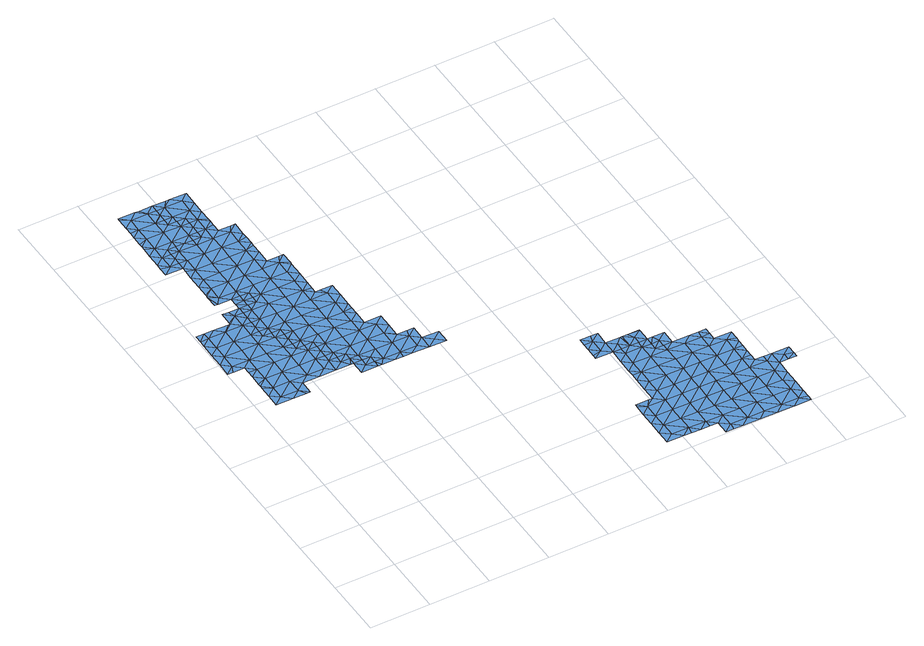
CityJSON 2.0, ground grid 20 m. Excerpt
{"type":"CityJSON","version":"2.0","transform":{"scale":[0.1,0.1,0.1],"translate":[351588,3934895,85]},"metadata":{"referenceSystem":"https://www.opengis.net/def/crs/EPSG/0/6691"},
"CityObjects":{
"waterbody1":{"type":"WaterBody","attributes":{"name":"4","class":"1140","function":"1","WaterBodyRiverFloodingRiskAttribute.description":"2","WaterBodyRiverFloodingRiskAttribute.rankOrg":"1","WaterBodyRiverFloodingRiskAttribute.adminType":"2","WaterBodyRiverFloodingRiskAttribute.scale":"L1"},"geometry":[{"type":"MultiSurface","lod":"1","boundaries":[[[0,1,2]],[[3,4,5]],[[6,4,3]],[[7,4,6]],[[8,4,7]],[[8,9,4]],[[10,11,6]],[[10,6,12]],[[0,13,1]],[[14,13,0]],[[15,13,14]],[[16,17,15]],[[18,13,15]],[[18,12,13]],[[12,18,19]],[[9,20,21]],[[11,7,6]],[[6,3,13]],[[22,5,23]],[[5,22,24]],[[9,21,4]],[[21,20,25]],[[12,6,13]],[[15,17,18]],[[14,0,26]],[[24,27,28]],[[28,27,29]],[[30,29,27]],[[31,32,33]],[[2,32,31]],[[2,3,32]],[[2,1,3]],[[1,13,3]],[[32,3,5]],[[32,5,28]],[[2,31,34]],[[28,33,32]],[[33,28,29]],[[28,5,24]],[[35,36,37]],[[38,39,40]],[[41,42,38]],[[43,42,41]],[[44,42,43]],[[44,45,42]],[[46,47,48]],[[47,49,48]],[[49,50,48]],[[50,49,51]],[[25,52,21]],[[53,21,52]],[[54,21,53]],[[23,21,54]],[[23,4,21]],[[55,56,57]],[[5,4,23]],[[58,18,59]],[[17,59,18]],[[56,26,60]],[[26,61,60]],[[61,26,0]],[[62,63,64]],[[63,62,65]],[[62,60,65]],[[60,66,65]],[[60,67,66]],[[68,62,64]],[[68,69,62]],[[68,37,69]],[[70,37,68]],[[71,37,70]],[[35,37,71]],[[72,73,50]],[[51,72,50]],[[46,48,39]],[[57,39,48]],[[55,57,48]],[[45,46,42]],[[41,74,43]],[[38,42,46]],[[46,39,38]],[[40,39,57]],[[36,40,57]],[[36,57,69]],[[69,57,56]],[[70,68,75]],[[37,36,69]],[[56,62,69]],[[68,64,75]],[[60,61,67]],[[56,60,62]],[[48,50,55]],[[76,18,77]],[[15,14,78]],[[79,0,2]],[[76,19,18]],[[58,77,18]],[[15,80,16]],[[15,78,80]],[[80,78,50]],[[50,78,55]],[[78,56,55]],[[56,78,26]],[[78,14,26]],[[0,81,61]],[[81,0,79]],[[81,79,82]],[[82,79,83]],[[83,79,34]],[[79,2,34]],[[67,61,84]],[[73,80,50]],[[84,61,81]]]}]},
"waterbody2":{"type":"WaterBody","attributes":{"name":"4","class":"1140","function":"1","WaterBodyRiverFloodingRiskAttribute.description":"2","WaterBodyRiverFloodingRiskAttribute.rankOrg":"1","WaterBodyRiverFloodingRiskAttribute.adminType":"2","WaterBodyRiverFloodingRiskAttribute.scale":"L1"},"geometry":[{"type":"MultiSurface","lod":"1","boundaries":[[[85,86,87]],[[88,89,87]],[[86,88,87]],[[25,85,90]],[[91,87,89]],[[91,92,87]],[[90,87,92]],[[85,87,90]]]}]},
"waterbody3":{"type":"WaterBody","attributes":{"name":"4","class":"1140","function":"1","WaterBodyRiverFloodingRiskAttribute.description":"2","WaterBodyRiverFloodingRiskAttribute.rankOrg":"1","WaterBodyRiverFloodingRiskAttribute.adminType":"2","WaterBodyRiverFloodingRiskAttribute.scale":"L1"},"geometry":[{"type":"MultiSurface","lod":"1","boundaries":[[[93,94,95]],[[95,94,96]],[[96,94,97]],[[98,74,94]],[[94,93,98]],[[97,94,74]]]}]},
"waterbody4":{"type":"WaterBody","attributes":{"name":"4","class":"1140","function":"1","WaterBodyRiverFloodingRiskAttribute.description":"2","WaterBodyRiverFloodingRiskAttribute.rankOrg":"1","WaterBodyRiverFloodingRiskAttribute.adminType":"2","WaterBodyRiverFloodingRiskAttribute.scale":"L1"},"geometry":[{"type":"MultiSurface","lod":"1","boundaries":[[[99,100,101]],[[100,102,101]],[[103,102,100]],[[102,104,105]],[[106,103,100]],[[106,100,107]],[[102,105,101]],[[101,105,108]],[[108,105,109]],[[110,101,108]],[[111,101,110]],[[110,108,112]],[[112,108,113]],[[110,112,114]],[[99,101,111]],[[115,99,111]],[[116,99,115]],[[117,115,111]],[[118,99,116]],[[119,115,117]],[[120,117,121]],[[121,117,122]],[[123,120,121]],[[124,125,105]],[[125,126,105]],[[125,127,126]],[[127,128,126]],[[120,123,129]],[[122,117,111]],[[110,130,111]],[[110,114,130]],[[113,108,131]],[[131,108,109]],[[126,132,109]],[[126,133,132]],[[133,126,128]],[[109,105,126]],[[104,124,105]],[[106,107,134]],[[107,100,135]],[[135,136,137]],[[132,138,109]],[[139,109,138]],[[131,109,139]],[[140,111,130]],[[140,122,111]],[[141,120,129]],[[142,120,141]],[[143,120,142]],[[143,117,120]],[[144,117,143]],[[144,119,117]],[[118,145,99]],[[145,136,99]],[[136,100,99]],[[135,100,136]],[[137,136,146]],[[147,136,145]],[[147,146,136]]]}]},
"waterbody5":{"type":"WaterBody","attributes":{"name":"4","class":"1140","function":"1","WaterBodyRiverFloodingRiskAttribute.description":"2","WaterBodyRiverFloodingRiskAttribute.rankOrg":"2","WaterBodyRiverFloodingRiskAttribute.adminType":"2","WaterBodyRiverFloodingRiskAttribute.scale":"L1"},"geometry":[{"type":"MultiSurface","lod":"1","boundaries":[[[148,149,150]],[[58,59,151]],[[152,153,154]],[[155,156,157]],[[158,152,159]],[[160,150,161]],[[162,161,163]],[[164,162,163]],[[156,164,157]],[[165,166,156]],[[167,168,166]],[[169,170,165]],[[169,171,172]],[[173,174,175]],[[176,177,178]],[[179,180,178]],[[181,182,183]],[[184,182,181]],[[182,184,185]],[[185,134,182]],[[185,106,134]],[[185,186,106]],[[186,185,187]],[[187,185,188]],[[189,188,185]],[[188,189,190]],[[190,191,188]],[[192,193,194]],[[152,154,159]],[[192,194,195]],[[89,88,154]],[[88,86,154]],[[196,195,197]],[[198,199,200]],[[201,200,202]],[[201,203,204]],[[205,173,206]],[[207,174,173]],[[208,204,203]],[[209,210,211]],[[212,210,213]],[[214,213,210]],[[214,215,216]],[[217,93,218]],[[43,98,216]],[[74,98,43]],[[95,96,219]],[[10,19,220]],[[10,12,19]],[[221,222,223]],[[9,224,20]],[[197,9,8]],[[225,180,226]],[[225,227,228]],[[226,227,225]],[[191,187,188]],[[187,125,186]],[[182,134,107]],[[182,229,183]],[[184,189,185]],[[230,227,226]],[[230,228,227]],[[180,225,178]],[[225,176,178]],[[231,175,174]],[[231,232,175]],[[233,169,172]],[[169,233,234]],[[169,234,170]],[[156,166,168]],[[156,168,164]],[[168,162,164]],[[168,161,162]],[[168,160,161]],[[168,235,160]],[[167,235,168]],[[209,236,237]],[[238,150,149]],[[238,239,150]],[[240,229,239]],[[240,183,229]],[[103,106,186]],[[103,186,102]],[[104,102,186]],[[187,128,127]],[[241,128,187]],[[187,191,241]],[[125,187,127]],[[242,243,244]],[[243,145,244]],[[242,244,245]],[[245,244,143]],[[143,244,144]],[[119,144,244]],[[244,116,119]],[[142,141,245]],[[246,245,141]],[[246,141,247]],[[246,247,248]],[[249,248,250]],[[251,223,250]],[[223,251,252]],[[91,89,253]],[[153,253,89]],[[153,157,253]],[[152,157,153]],[[152,155,157]],[[169,155,152]],[[155,169,165]],[[165,156,155]],[[171,169,152]],[[158,171,152]],[[254,171,158]],[[254,172,171]],[[254,158,255]],[[255,158,193]],[[158,159,193]],[[159,194,193]],[[154,194,159]],[[154,195,194]],[[86,195,154]],[[224,195,86]],[[195,224,197]],[[9,197,224]],[[20,224,25]],[[85,25,224]],[[85,224,86]],[[8,7,197]],[[197,7,220]],[[7,11,220]],[[220,11,10]],[[98,93,216]],[[217,216,93]],[[216,217,214]],[[217,213,214]],[[218,213,217]],[[218,179,213]],[[179,218,256]],[[218,219,256]],[[95,219,218]],[[95,218,93]],[[180,257,226]],[[180,179,257]],[[258,257,179]],[[258,179,256]],[[179,178,213]],[[178,212,213]],[[178,177,212]],[[259,210,212]],[[259,211,210]],[[211,236,209]],[[196,197,220]],[[208,207,204]],[[173,204,207]],[[205,204,173]],[[204,205,201]],[[205,200,201]],[[205,198,200]],[[205,260,198]],[[205,206,260]],[[260,206,192]],[[196,192,195]],[[151,59,17]],[[151,17,261]],[[16,261,17]],[[73,72,261]],[[199,261,72]],[[199,198,261]],[[199,72,262]],[[72,51,262]],[[51,49,262]],[[47,46,263]],[[263,46,45]],[[44,43,216]],[[215,44,216]],[[215,263,44]],[[262,263,215]],[[49,263,262]],[[264,262,215]],[[264,200,262]],[[202,200,264]],[[264,215,202]],[[202,215,214]],[[214,209,202]],[[209,214,210]],[[237,202,209]],[[201,202,237]],[[203,201,237]],[[45,44,263]],[[263,49,47]],[[200,199,262]],[[151,261,198]],[[157,222,253]],[[157,164,222]],[[164,265,222]],[[164,163,265]],[[265,163,246]],[[163,242,246]],[[161,242,163]],[[249,265,246]],[[222,265,249]],[[223,222,249]],[[253,222,221]],[[92,253,221]],[[153,89,154]],[[91,253,92]],[[221,266,92]],[[221,267,266]],[[221,252,267]],[[266,267,268]],[[221,223,252]],[[223,249,250]],[[249,246,248]],[[245,143,142]],[[246,242,245]],[[244,145,118]],[[118,116,244]],[[116,115,119]],[[186,125,124]],[[186,124,104]],[[107,135,182]],[[182,135,229]],[[229,135,137]],[[148,150,160]],[[148,160,269]],[[235,269,160]],[[270,77,151]],[[232,271,175]],[[193,272,255]],[[77,58,151]],[[220,19,76]],[[260,270,198]],[[239,229,273]],[[273,229,146]],[[137,146,229]],[[147,145,243]],[[146,147,243]],[[273,146,243]],[[273,243,242]],[[206,274,192]],[[206,173,274]],[[274,173,175]],[[271,274,175]],[[272,193,271]],[[274,271,193]],[[192,274,193]],[[192,270,260]],[[270,192,196]],[[270,196,220]],[[270,220,77]],[[76,77,220]],[[16,80,261]],[[261,80,73]],[[198,270,151]],[[161,273,242]],[[150,273,161]],[[150,239,273]]]}]},
"waterbody6":{"type":"WaterBody","attributes":{"name":"4","class":"1140","function":"1","WaterBodyRiverFloodingRiskAttribute.description":"2","WaterBodyRiverFloodingRiskAttribute.rankOrg":"1","WaterBodyRiverFloodingRiskAttribute.adminType":"2","WaterBodyRiverFloodingRiskAttribute.scale":"L1"},"geometry":[{"type":"MultiSurface","lod":"1","boundaries":[[[275,276,277]],[[277,278,275]],[[279,280,278]],[[281,280,279]],[[282,280,281]],[[283,280,282]],[[284,280,283]],[[280,284,275]],[[284,285,275]],[[285,276,275]],[[278,280,275]]]}]},
"waterbody7":{"type":"WaterBody","attributes":{"name":"4","class":"1140","function":"1","WaterBodyRiverFloodingRiskAttribute.description":"2","WaterBodyRiverFloodingRiskAttribute.rankOrg":"2","WaterBodyRiverFloodingRiskAttribute.adminType":"2","WaterBodyRiverFloodingRiskAttribute.scale":"L1"},"geometry":[{"type":"MultiSurface","lod":"1","boundaries":[[[286,287,288]],[[289,290,287]],[[290,288,287]],[[291,287,286]],[[291,292,287]],[[277,293,294]],[[291,286,295]],[[287,292,289]],[[293,296,294]],[[296,297,294]],[[297,296,292]],[[289,292,296]],[[297,278,294]],[[294,278,277]]]}]},
"waterbody8":{"type":"WaterBody","attributes":{"name":"4","class":"1140","function":"1","WaterBodyRiverFloodingRiskAttribute.description":"2","WaterBodyRiverFloodingRiskAttribute.rankOrg":"1","WaterBodyRiverFloodingRiskAttribute.adminType":"2","WaterBodyRiverFloodingRiskAttribute.scale":"L1"},"geometry":[{"type":"MultiSurface","lod":"1","boundaries":[[[298,299,300]],[[298,301,299]],[[302,298,303]],[[303,298,300]],[[303,300,304]],[[305,304,300]],[[306,302,303]],[[306,303,307]],[[303,308,307]],[[299,301,309]],[[309,301,310]],[[311,288,312]],[[290,312,288]],[[290,289,312]],[[313,314,315]],[[314,313,316]],[[314,316,317]],[[318,314,317]],[[318,317,319]],[[320,319,317]],[[316,320,317]],[[308,321,322]],[[323,324,325]],[[326,327,328]],[[328,329,330]],[[327,329,328]],[[314,331,332]],[[333,312,331]],[[331,312,332]],[[332,312,334]],[[334,312,296]],[[334,296,293]],[[293,277,334]],[[335,334,277]],[[330,336,337]],[[337,336,338]],[[338,339,340]],[[341,342,343]],[[342,341,344]],[[345,344,346]],[[345,342,344]],[[342,345,347]],[[345,348,347]],[[348,345,349]],[[349,345,350]],[[350,345,346]],[[350,346,351]],[[352,350,351]],[[353,352,351]],[[354,352,353]],[[355,352,354]],[[355,356,352]],[[356,355,357]],[[357,355,358]],[[358,355,359]],[[360,359,355]],[[361,327,326]],[[337,326,328]],[[362,363,361]],[[364,363,365]],[[364,365,366]],[[367,366,365]],[[334,335,332]],[[315,332,335]],[[332,315,314]],[[308,322,368]],[[308,369,321]],[[308,370,369]],[[304,370,308]],[[304,371,370]],[[372,371,304]],[[373,371,372]],[[374,371,373]],[[375,371,374]],[[375,376,371]],[[375,377,376]],[[378,377,375]],[[378,379,377]],[[379,378,380]],[[380,378,381]],[[381,382,380]],[[382,381,324]],[[324,381,374]],[[374,383,324]],[[325,324,383]],[[325,326,323]],[[326,325,362]],[[362,325,384]],[[362,384,365]],[[384,385,365]],[[384,319,385]],[[319,384,386]],[[384,383,386]],[[386,383,373]],[[386,373,387]],[[318,386,387]],[[387,388,318]],[[389,388,387]],[[389,331,388]],[[389,390,331]],[[305,390,389]],[[391,390,305]],[[390,391,392]],[[393,392,391]],[[309,393,299]],[[299,393,391]],[[299,391,300]],[[296,312,289]],[[333,311,312]],[[394,333,390]],[[390,392,394]],[[305,300,391]],[[390,333,331]],[[388,331,314]],[[305,389,387]],[[305,387,372]],[[388,314,318]],[[319,386,318]],[[385,319,320]],[[385,367,365]],[[363,362,365]],[[362,361,326]],[[337,323,326]],[[340,323,337]],[[340,382,323]],[[340,347,382]],[[340,395,347]],[[383,384,325]],[[324,323,382]],[[347,380,382]],[[348,379,380]],[[396,377,379]],[[377,396,397]],[[396,357,397]],[[357,398,397]],[[397,398,399]],[[399,398,400]],[[398,401,400]],[[402,401,398]],[[401,403,404]],[[405,404,403]],[[404,405,406]],[[404,406,407]],[[408,409,400]],[[399,409,369]],[[409,410,369]],[[376,399,369]],[[408,400,407]],[[405,403,411]],[[404,407,401]],[[402,398,358]],[[401,407,400]],[[399,400,409]],[[376,397,399]],[[349,396,379]],[[349,356,396]],[[381,378,375]],[[376,377,397]],[[375,374,381]],[[383,374,373]],[[387,373,372]],[[304,305,372]],[[371,376,370]],[[303,304,308]],[[370,376,369]],[[410,321,369]],[[368,307,308]],[[412,360,354]],[[413,412,354]],[[414,413,354]],[[359,402,358]],[[357,358,398]],[[356,357,396]],[[356,349,352]],[[355,354,360]],[[414,354,353]],[[352,349,350]],[[349,379,348]],[[348,380,347]],[[395,342,347]],[[343,342,395]],[[339,395,340]],[[340,337,338]],[[328,330,337]]]}]},
"waterbody9":{"type":"WaterBody","attributes":{"name":"4","class":"1140","function":"1","WaterBodyRiverFloodingRiskAttribute.description":"2","WaterBodyRiverFloodingRiskAttribute.rankOrg":"2","WaterBodyRiverFloodingRiskAttribute.adminType":"2","WaterBodyRiverFloodingRiskAttribute.scale":"L1"},"geometry":[{"type":"MultiSurface","lod":"1","boundaries":[[[394,392,415]],[[333,394,415]],[[415,392,416]],[[288,311,417]],[[311,415,417]],[[333,415,311]],[[415,416,417]]]}]}
},
"vertices":[
[86,971,7],[87,1017,7],[30,1018,7],[88,1063,7],[145,1108,7],[88,1109,7],[144,1062,7],[173,1085,7],[173,1108,7],[173,1131,7],[172,1062,7],[173,1084,7],[172,1039,7],[143,1016,7],[143,970,7],[199,969,7],[228,968,7],[228,991,7],[200,1015,7],[173,1039,7],[174,1154,7],[146,1155,7],[112,1132,7],[117,1132,7],[60,1133,7],[174,1178,7],[142,924,7],[31,1133,7],[32,1110,7],[4,1109,7],[4,1134,7],[2,1042,7],[31,1064,7],[3,1087,7],[2,995,7],[167,762,7],[168,807,7],[140,785,7],[281,805,7],[254,829,7],[225,806,7],[329,804,7],[310,828,7],[339,828,7],[339,851,7],[311,851,7],[282,852,7],[283,875,7],[254,876,7],[283,898,7],[255,922,7],[283,921,7],[140,1178,7],[118,1179,7],[117,1137,7],[198,877,7],[141,878,7],[197,830,7],[229,1015,7],[228,992,7],[84,878,7],[85,924,7],[84,832,7],[55,846,7],[55,809,7],[56,856,7],[56,866,7],[56,902,7],[83,786,7],[140,831,7],[111,763,7],[155,762,7],[284,944,7],[256,944,7],[339,804,7],[54,764,7],[201,1039,7],[229,1038,7],[199,923,7],[29,971,7],[228,945,7],[57,948,7],[18,948,7],[1,949,7],[57,924,7],
[203,1177,7],[231,1177,7],[203,1200,7],[232,1199,7],[232,1222,7],[175,1198,7],[204,1223,7],[175,1223,7],
[395,803,7],[366,781,7],[394,781,7],[394,758,7],[338,759,7],[367,804,7],
[152,1524,7],[209,1570,7],[153,1571,7],[181,1594,7],[210,1593,7],[182,1616,7],[153,1617,7],[238,1593,7],[238,1569,7],[97,1618,7],[98,1664,7],[96,1572,7],[95,1525,7],[68,1595,7],[68,1616,7],[67,1561,7],[123,1501,7],[124,1501,7],[94,1479,7],[152,1501,7],[123,1479,7],[94,1433,7],[66,1457,7],[66,1502,7],[65,1441,7],[182,1639,7],[182,1640,7],[154,1663,7],[182,1662,7],[183,1686,7],[65,1410,7],[67,1549,7],[69,1641,7],[126,1687,7],[138,1686,7],[238,1592,7],[238,1546,7],[209,1523,7],[237,1523,7],[69,1688,7],[69,1681,7],[67,1536,7],[122,1409,7],[122,1433,7],[123,1455,7],[123,1456,7],[180,1500,7],[237,1500,7],[208,1500,7],
[349,1452,7],[350,1498,7],[321,1475,7],[257,1014,7],[317,1244,7],[261,1245,7],[260,1199,7],[318,1291,7],[319,1337,7],[261,1292,7],[373,1197,7],[317,1198,7],[320,1429,7],[264,1430,7],[263,1384,7],[206,1385,7],[262,1338,7],[347,1313,7],[348,1359,7],[348,1391,7],[320,1383,7],[375,1290,7],[387,1313,7],[374,1243,7],[402,1266,7],[428,1057,7],[456,1080,7],[428,1104,7],[566,847,7],[544,848,7],[537,824,7],[480,779,7],[536,778,6],[294,1557,7],[266,1569,7],[294,1545,7],[294,1592,7],[267,1615,7],[210,1616,7],[211,1662,7],[268,1661,7],[295,1637,7],[296,1684,7],[240,1685,7],[315,1105,7],[372,1151,7],[316,1152,7],[259,1153,7],[258,1106,7],[202,1107,7],[313,1013,7],[313,967,7],[369,966,7],[426,965,7],[425,919,7],[455,988,7],[427,1011,7],[370,1012,7],[371,1058,7],[456,1034,7],[455,1013,7],[482,918,7],[481,872,7],[510,895,7],[509,848,7],[480,825,7],[424,873,7],[368,874,7],[367,827,7],[424,826,7],[423,780,7],[407,758,7],[201,1061,7],[147,1247,7],[205,1293,7],[148,1293,7],[202,1154,7],[565,801,6],[564,755,6],[593,777,6],[621,800,6],[265,1522,7],[621,754,6],[457,1126,7],[417,1127,7],[403,1272,7],[403,1313,7],[349,1406,7],[510,940,7],[454,941,7],[335,1498,7],[293,1499,7],[293,1526,7],[225,1685,7],[207,1431,7],[208,1477,7],[151,1478,7],[150,1432,7],[150,1386,7],[122,1393,7],[121,1363,7],[149,1339,7],[120,1317,7],[120,1276,7],[120,1271,7],[204,1246,7],[402,1219,7],[401,1174,7],[451,757,7],[507,756,7],[478,757,7],[509,851,7],[314,1059,7],[256,968,7],[312,921,7],[311,875,7],[369,920,7],[205,1339,7],[131,1224,7],[119,1265,7],[119,1224,7],[349,1432,7],[258,1060,7],[400,1127,7],[400,1147,7],[264,1476,7],[372,1104,7],
[985,493,1],[956,471,1],[1013,470,1],[1014,516,1],[1015,562,1],[986,540,1],[993,563,1],[957,563,1],[957,540,1],[957,517,1],[956,487,1],
[1127,511,1],[1098,492,1],[1126,468,1],[1070,469,1],[1098,469,1],[1088,515,1],[1070,515,1],[1041,470,1],[1042,493,1],[1127,514,1],[1069,469,1],[1063,515,1],
[1294,372,1],[1267,396,1],[1266,350,1],[1295,398,1],[1351,371,1],[1323,349,1],[1265,304,1],[1209,351,1],[1351,340,1],[1351,326,1],[1322,303,1],[1271,419,1],[1295,419,1],[1126,445,1],[1097,446,1],[1011,355,1],[1039,354,1],[1011,377,1],[1011,332,1],[1038,308,1],[1095,307,1],[1038,261,1],[1010,285,1],[1350,279,1],[1350,280,1],[1035,123,1],[1093,168,1],[1036,169,1],[979,124,1],[950,101,1],[978,78,1],[949,55,1],[1006,54,1],[1097,399,1],[1040,400,1],[1126,422,1],[1041,446,1],[1012,424,1],[1029,54,1],[1035,77,1],[1062,53,1],[1092,53,1],[1091,76,1],[1144,5,1],[1147,29,1],[1119,6,1],[1175,5,1],[1204,28,1],[1232,4,1],[1148,75,1],[1205,74,1],[1261,73,1],[1260,27,1],[1288,3,1],[1317,26,1],[1345,2,1],[1374,25,1],[1375,71,1],[1318,72,1],[1319,118,1],[1375,117,1],[1403,93,1],[1402,48,1],[951,147,1],[979,170,1],[951,194,1],[952,229,1],[980,216,1],[952,239,1],[995,239,1],[1350,303,1],[1321,257,1],[1264,257,1],[1208,258,1],[1208,305,1],[1151,259,1],[1150,213,1],[1207,212,1],[1264,211,1],[1263,165,1],[1206,166,1],[1205,120,1],[1149,121,1],[1149,167,1],[1092,122,1],[1094,214,1],[1037,215,1],[1009,238,1],[1094,260,1],[1152,306,1],[1096,353,1],[1153,352,1],[1153,398,1],[1210,397,1],[1182,421,1],[1239,420,1],[1154,421,1],[1119,52,1],[1262,119,1],[1319,164,1],[1376,164,1],[1320,211,1],[1377,210,1],[1405,186,1],[1404,140,1],[1434,186,1],[1434,209,1],[1462,203,1],[1462,231,1],[1405,232,1],[1377,232,1],[1349,233,1],[1350,256,1],[1462,185,1],[1402,19,1],[1402,1,1],[1347,2,1],
[1154,445,1],[1183,467,1],[1144,468,1]
]}
